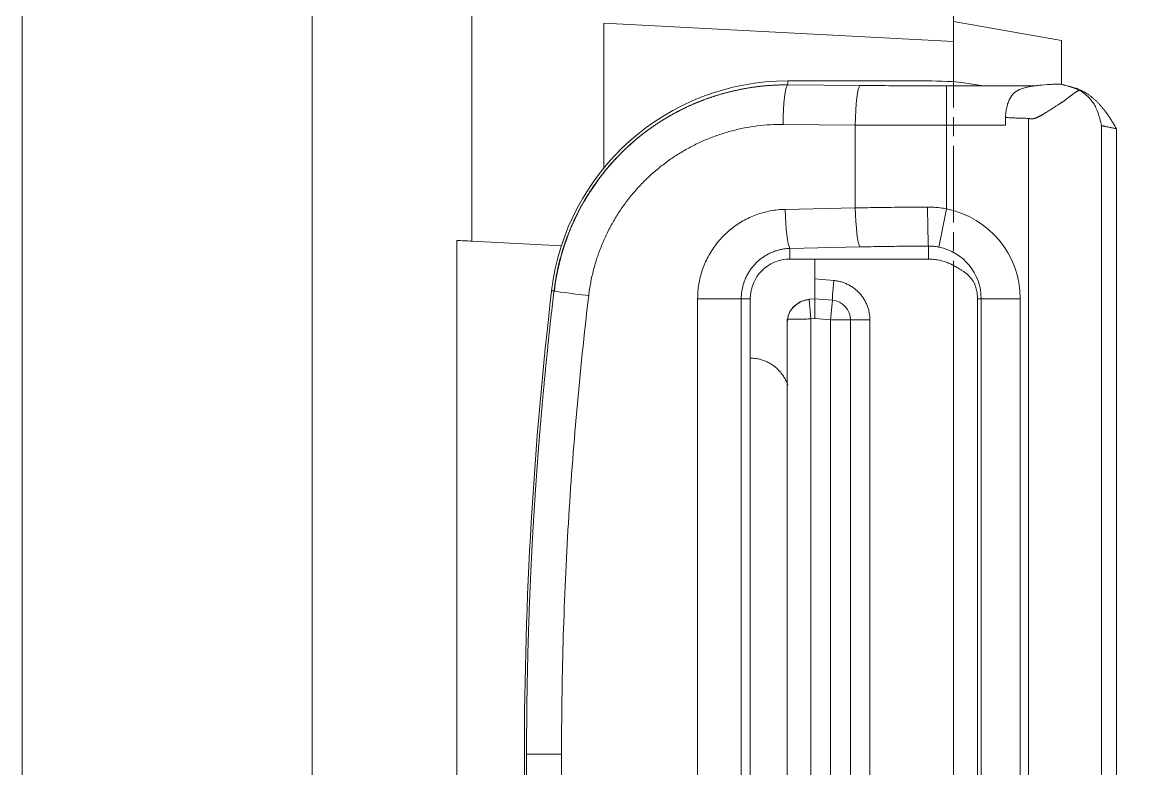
# Model space of a CAD drawing. Header units: inches. Extents: x 20229 to 21001, y -6726 to -5634.
# Drawn here: x 20758.99 to 20787.13, y -6554.35 to -6535.5 of the extents above; entities that cross this region are included whole.
import ezdxf

# ---------------------------------------------------------------- set-up
doc = ezdxf.new("R2010")
doc.units = ezdxf.units.IN
doc.header["$LTSCALE"] = 4.84
doc.header["$MEASUREMENT"] = 0
doc.linetypes.add('CENTER', pattern=[0.6, 0.375, -0.075, 0.075, -0.075])
doc.linetypes.add('CENTERX2', pattern=[20.32, 12.7, -2.54, 2.54, -2.54])
doc.layers.get('0').update_dxf_attribs({"linetype": 'CONTINUOUS', "lineweight": 13})
doc.layers.add('CENTER', color=1, linetype='CENTERX2', lineweight=15)

msp = doc.modelspace()

# ---------------------------------------------------------------- linework, layer by layer
at = {"color": 1, "linetype": 'CENTER'}
for p, q in [((20782.5, -6489.376), (20782.5, -6541.489)), ((20782.5, -6549.151), (20782.5, -6498.159))]:
    msp.add_line(p, q, dxfattribs=at)
at = {"ltscale": 0.5}
for p, q in [((20758.995, -6515.879), (20758.995, -6592.087)), ((20766.31, -6515.751), (20766.31, -6592.215)), ((20770.34, -6541.029), (20770.34, -6515.739)), ((20782.5, -6535.983), (20782.5, -6533.483)), ((20773.671, -6535.52), (20773.671, -6539.184)), ((20773.671, -6535.52), (20782.5, -6535.983)), ((20785.229, -6535.964), (20782.5, -6535.483)), ((20782.5, -6537.004), (20782.5, -6535.983)), ((20782.5, -6537.003), (20782.5, -6535.983)), ((20785.229, -6537.059), (20785.229, -6535.964)), ((20778.315, -6536.983), (20781.8, -6536.983)), ((20778.315, -6536.983), (20778.315, -6537.083)), ((20782.706, -6537.023), (20783.262, -6537.107)), ((20785.2, -6537.064), (20785.201, -6537.064)), ((20778.315, -6537.083), (20780.138, -6537.098)), ((20782.324, -6537.107), (20783.262, -6537.107)), ((20782.324, -6537.107), (20782.324, -6538.104)), ((20783.867, -6537.104), (20783.246, -6537.104)), ((20783.867, -6537.104), (20784.59, -6537.104)), ((20783.811, -6537.905), (20783.811, -6538.104)), ((20778.2, -6538.081), (20780.023, -6538.096)), ((20780.023, -6538.096), (20780.023, -6540.19)), ((20782.324, -6538.104), (20783.811, -6538.104)), ((20782.324, -6540.213), (20782.324, -6538.104)), ((20784.398, -6570.037), (20784.398, -6537.929)), ((20786.239, -6538.113), (20786.239, -6569.853)), ((20786.616, -6569.775), (20786.616, -6538.192)), ((20773.671, -6539.311), (20773.671, -6539.319)), ((20780.023, -6540.19), (20778.255, -6540.226)), ((20782.131, -6541.179), (20782.324, -6540.213)), ((20769.967, -6541.01), (20769.967, -6566.957)), ((20770.34, -6541.029), (20772.603, -6541.148)), ((20780.138, -6541.175), (20778.37, -6541.211)), ((20778.37, -6541.483), (20778.37, -6541.211)), ((20781.87, -6541.483), (20781.87, -6541.154)), ((20781.8, -6541.483), (20778.37, -6541.483)), ((20779, -6541.982), (20779, -6541.483)), ((20782.5, -6566.321), (20782.5, -6541.645)), ((20782.5, -6566.322), (20782.5, -6541.645)), ((20779, -6542.483), (20779, -6541.982)), ((20779.478, -6542.024), (20779, -6541.982)), ((20772.357, -6542.281), (20772.417, -6542.288)), ((20777.143, -6542.483), (20776.043, -6542.483)), ((20776.043, -6542.483), (20776.043, -6565.483)), ((20777.37, -6542.483), (20777.143, -6542.483)), ((20777.143, -6542.483), (20777.143, -6565.483)), ((20777.37, -6542.483), (20777.37, -6543.983)), ((20778.856, -6542.496), (20779, -6542.483)), ((20778.856, -6542.496), (20778.857, -6542.504)), ((20778.857, -6542.504), (20778.9, -6542.994)), ((20779, -6542.483), (20779.443, -6542.522)), ((20779.443, -6542.522), (20779.4, -6543.02)), ((20783.108, -6542.483), (20783.108, -6565.483)), ((20783.108, -6542.483), (20783.2, -6542.483)), ((20783.2, -6565.483), (20783.2, -6542.483)), ((20783.2, -6542.483), (20784.185, -6542.483)), ((20784.185, -6565.483), (20784.185, -6542.483)), ((20778.3, -6543.003), (20778.3, -6564.964)), ((20778.9, -6542.994), (20779, -6542.985)), ((20778.9, -6542.994), (20778.9, -6564.972)), ((20779, -6542.985), (20779.4, -6543.02)), ((20779.9, -6543.02), (20779.4, -6543.02)), ((20779.4, -6543.02), (20779.4, -6564.946)), ((20779.9, -6543.02), (20780.391, -6543.02)), ((20779.9, -6543.02), (20779.9, -6564.946)), ((20780.391, -6564.946), (20780.391, -6543.02)), ((20777.37, -6563.983), (20777.37, -6543.983))]:
    msp.add_line(p, q, dxfattribs=at)
for centre, radius, start, end in [((20778.315, -6542.983), 6, 90, 173.2799), ((20781.87, -6542.483), 2.315, 0, 78.6902), ((20781.87, -6542.483), 1.33, 0, 78.6902), ((20778.37, -6542.483), 1, 90, 180), ((20871.67, -6553.983), 100, 173.27987, 186.72013), ((20779.4, -6543.02), 0.5, 0, 85.0001)]:
    msp.add_arc(centre, radius, start, end, dxfattribs=at)
for centre, major_axis, ratio, start_param, end_param in [((20781.8, -6537.053), (1, 0), 0.069927, 0.436332, 1.570796), ((20778.315, -6538.081), (-0.008, -1), 0.115017, 3.211873, 4.71332), ((20780.138, -6538.096), (-0.008, -1), 0.115017, 3.211873, 4.71332), ((20778.37, -6540.226), (-0.02, 1), 0.114997, 1.568448, 2.965882), ((20780.138, -6540.19), (-0.02, 1), 0.114997, 1.568448, 2.965882), ((20781.87, -6540.169), (-0.004, 1), 0.023897, 1.570696, 2.967009), ((20781.8, -6541.307), (1, 0), 0.176327, 4.712389, 4.782131), ((20782.216, -6542.483), (0.916, 0), 0.925751, 0.623013, 1.00663), ((20779.487, -6542.024), (0.044, 0.498), 0.017386, 1.572317, 3.141593), ((20773.407, -6542.405), (0.993, -0.118), 0.013658, 3.211412, 4.597921)]:
    msp.add_ellipse(centre, major_axis=major_axis, ratio=ratio, start_param=start_param, end_param=end_param, dxfattribs=at)
for points, knots in [([(20785.2, -6537.064), (20785.155, -6537.064), (20785.11, -6537.065), (20785.02, -6537.067), (20784.975, -6537.069), (20784.84, -6537.076), (20784.753, -6537.084), (20784.648, -6537.095), (20784.627, -6537.098), (20784.586, -6537.103), (20784.565, -6537.106), (20784.505, -6537.114), (20784.446, -6537.124), (20784.39, -6537.134), (20784.354, -6537.141), (20784.336, -6537.145), (20784.3, -6537.153), (20784.283, -6537.158), (20784.248, -6537.168), (20784.232, -6537.173), (20784.15, -6537.203), (20784.092, -6537.234), (20783.992, -6537.32), (20783.952, -6537.372), (20783.911, -6537.451), (20783.904, -6537.468), (20783.89, -6537.502), (20783.883, -6537.519), (20783.865, -6537.573), (20783.854, -6537.611), (20783.841, -6537.671), (20783.837, -6537.691), (20783.83, -6537.733), (20783.827, -6537.754), (20783.818, -6537.818), (20783.814, -6537.861), (20783.811, -6537.905)], [0, 0, 0, 0, 0.0625, 0.0625, 0.125, 0.125, 0.25, 0.25, 0.28125, 0.28125, 0.3125, 0.3125, 0.375, 0.40625, 0.40625, 0.4375, 0.4375, 0.46875, 0.46875, 0.5, 0.5, 0.625, 0.625, 0.75, 0.75, 0.78125, 0.78125, 0.8125, 0.8125, 0.875, 0.875, 0.90625, 0.90625, 0.9375, 0.9375, 1, 1, 1, 1]), ([(20785.67, -6537.218), (20785.653, -6537.21), (20785.636, -6537.201), (20785.601, -6537.186), (20785.565, -6537.171), (20785.527, -6537.158), (20785.499, -6537.149), (20785.489, -6537.146), (20785.469, -6537.14), (20785.42, -6537.126), (20785.369, -6537.112), (20785.285, -6537.088), (20785.243, -6537.076), (20785.2, -6537.064)], [0, 0, 0, 0, 0.125, 0.125, 0.25, 0.375, 0.375, 0.4375, 0.4375, 0.5, 0.75, 0.75, 1, 1, 1, 1]), ([(20785.203, -6537.064), (20785.204, -6537.064), (20785.205, -6537.064), (20785.208, -6537.065), (20785.211, -6537.065), (20785.219, -6537.065), (20785.224, -6537.066), (20785.229, -6537.066)], [0, 0, 0, 0, 0.159333, 0.159333, 0.579666, 0.579666, 1, 1, 1, 1]), ([(20786.616, -6538.192), (20786.606, -6538.175), (20786.586, -6538.141), (20786.557, -6538.092), (20786.528, -6538.045), (20786.501, -6538), (20786.474, -6537.957), (20786.448, -6537.917), (20786.423, -6537.879), (20786.399, -6537.843), (20786.375, -6537.81), (20786.352, -6537.779), (20786.331, -6537.751), (20786.311, -6537.725), (20786.292, -6537.701), (20786.266, -6537.669), (20786.232, -6537.627), (20786.186, -6537.576), (20786.139, -6537.526), (20786.09, -6537.477), (20786.039, -6537.431), (20785.986, -6537.387), (20785.938, -6537.351), (20785.895, -6537.321), (20785.857, -6537.296), (20785.818, -6537.272), (20785.777, -6537.249), (20785.734, -6537.227), (20785.689, -6537.206), (20785.643, -6537.187), (20785.595, -6537.169), (20785.546, -6537.154), (20785.496, -6537.14), (20785.445, -6537.126), (20785.392, -6537.111), (20785.338, -6537.096), (20785.283, -6537.081), (20785.246, -6537.071), (20785.227, -6537.066)], [0, 0, 0, 0, 0.031853, 0.062535, 0.092032, 0.120326, 0.147394, 0.173208, 0.197738, 0.220954, 0.242822, 0.263309, 0.28238, 0.300004, 0.316147, 0.330782, 0.367276, 0.403991, 0.440892, 0.477932, 0.51505, 0.552172, 0.589216, 0.612687, 0.636814, 0.661574, 0.686935, 0.712864, 0.739319, 0.766255, 0.793621, 0.821364, 0.849478, 0.878227, 0.907657, 0.937764, 0.968546, 1, 1, 1, 1]), ([(20774.642, -6538.335), (20774.642, -6538.335), (20774.648, -6538.33), (20774.659, -6538.321), (20774.677, -6538.308), (20774.694, -6538.294), (20774.712, -6538.281), (20774.73, -6538.267), (20774.748, -6538.254), (20774.767, -6538.24), (20774.785, -6538.227), (20774.804, -6538.213), (20774.822, -6538.199), (20774.841, -6538.186), (20774.86, -6538.172), (20774.88, -6538.159), (20774.899, -6538.145), (20774.919, -6538.131), (20774.938, -6538.118), (20774.958, -6538.104), (20774.978, -6538.091), (20774.999, -6538.077), (20775.019, -6538.063), (20775.04, -6538.05), (20775.06, -6538.036), (20775.081, -6538.023), (20775.102, -6538.009), (20775.124, -6537.996), (20775.145, -6537.982), (20775.167, -6537.969), (20775.189, -6537.955), (20775.211, -6537.942), (20775.233, -6537.929), (20775.255, -6537.915), (20775.277, -6537.902), (20775.3, -6537.889), (20775.323, -6537.875), (20775.346, -6537.862), (20775.369, -6537.849), (20775.393, -6537.836), (20775.416, -6537.822), (20775.44, -6537.809), (20775.464, -6537.796), (20775.488, -6537.783), (20775.512, -6537.77), (20775.537, -6537.757), (20775.561, -6537.745), (20775.586, -6537.732), (20775.611, -6537.719), (20775.637, -6537.706), (20775.662, -6537.694), (20775.687, -6537.681), (20775.713, -6537.669), (20775.739, -6537.656), (20775.765, -6537.644), (20775.792, -6537.632), (20775.818, -6537.619), (20775.845, -6537.607), (20775.872, -6537.595), (20775.899, -6537.583), (20775.926, -6537.571), (20775.953, -6537.56), (20775.981, -6537.548), (20776.009, -6537.536), (20776.037, -6537.525), (20776.065, -6537.513), (20776.093, -6537.502), (20776.122, -6537.491), (20776.15, -6537.479), (20776.179, -6537.468), (20776.208, -6537.457), (20776.238, -6537.446), (20776.267, -6537.436), (20776.297, -6537.425), (20776.326, -6537.415), (20776.356, -6537.404), (20776.387, -6537.394), (20776.417, -6537.384), (20776.448, -6537.374), (20776.478, -6537.364), (20776.509, -6537.354), (20776.54, -6537.344), (20776.572, -6537.335), (20776.603, -6537.325), (20776.635, -6537.316), (20776.666, -6537.307), (20776.699, -6537.298), (20776.731, -6537.289), (20776.763, -6537.28), (20776.796, -6537.272), (20776.828, -6537.264), (20776.861, -6537.255), (20776.894, -6537.247), (20776.928, -6537.239), (20776.961, -6537.232), (20776.995, -6537.224), (20777.029, -6537.217), (20777.062, -6537.209), (20777.097, -6537.202), (20777.131, -6537.195), (20777.165, -6537.189), (20777.2, -6537.182), (20777.235, -6537.176), (20777.27, -6537.17), (20777.305, -6537.164), (20777.341, -6537.158), (20777.376, -6537.152), (20777.412, -6537.147), (20777.448, -6537.142), (20777.484, -6537.137), (20777.52, -6537.132), (20777.556, -6537.127), (20777.593, -6537.123), (20777.629, -6537.119), (20777.666, -6537.115), (20777.703, -6537.111), (20777.74, -6537.107), (20777.778, -6537.104), (20777.815, -6537.101), (20777.853, -6537.098), (20777.89, -6537.096), (20777.928, -6537.093), (20777.966, -6537.091), (20778.005, -6537.089), (20778.043, -6537.088), (20778.082, -6537.086), (20778.12, -6537.085), (20778.159, -6537.084), (20778.198, -6537.084), (20778.237, -6537.083), (20778.276, -6537.083), (20778.302, -6537.083), (20778.315, -6537.083)], [0, 0, 0, 0, 0.00011, 0.005649, 0.011222, 0.01683, 0.022473, 0.02815, 0.033862, 0.039609, 0.04539, 0.051206, 0.057057, 0.062943, 0.068863, 0.074818, 0.080807, 0.086831, 0.09289, 0.098983, 0.105111, 0.111274, 0.117472, 0.123704, 0.12997, 0.136272, 0.142608, 0.148978, 0.155383, 0.161823, 0.168298, 0.174807, 0.18135, 0.187929, 0.194542, 0.201189, 0.207872, 0.214588, 0.22134, 0.228126, 0.234946, 0.241801, 0.248691, 0.255616, 0.262575, 0.269568, 0.276596, 0.283659, 0.290756, 0.297888, 0.305054, 0.312255, 0.319491, 0.326761, 0.334066, 0.341405, 0.348779, 0.356187, 0.36363, 0.371107, 0.378619, 0.386166, 0.393746, 0.401362, 0.409012, 0.416697, 0.424416, 0.432169, 0.439957, 0.44778, 0.455637, 0.463528, 0.471454, 0.479415, 0.48741, 0.49544, 0.503504, 0.511602, 0.519735, 0.527902, 0.536104, 0.544341, 0.552611, 0.560917, 0.569256, 0.57763, 0.586039, 0.594482, 0.602959, 0.611471, 0.620017, 0.628598, 0.637213, 0.645863, 0.654547, 0.663265, 0.672018, 0.680805, 0.689626, 0.698482, 0.707372, 0.716297, 0.725256, 0.73425, 0.743277, 0.752339, 0.761436, 0.770567, 0.779732, 0.788931, 0.798165, 0.807433, 0.816736, 0.826073, 0.835444, 0.844849, 0.854289, 0.863763, 0.873272, 0.882814, 0.892391, 0.902003, 0.911648, 0.921328, 0.931042, 0.94079, 0.950573, 0.96039, 0.970241, 0.980126, 0.990046, 1, 1, 1, 1]), ([(20784.398, -6537.93), (20784.4, -6537.931), (20784.406, -6537.932), (20784.414, -6537.934), (20784.422, -6537.936), (20784.43, -6537.937), (20784.438, -6537.939), (20784.446, -6537.94), (20784.454, -6537.94), (20784.462, -6537.941), (20784.47, -6537.941), (20784.478, -6537.941), (20784.487, -6537.94), (20784.495, -6537.94), (20784.503, -6537.939), (20784.512, -6537.938), (20784.52, -6537.936), (20784.529, -6537.934), (20784.537, -6537.932), (20784.546, -6537.93), (20784.554, -6537.928), (20784.563, -6537.925), (20784.572, -6537.922), (20784.581, -6537.918), (20784.592, -6537.914), (20784.605, -6537.908), (20784.621, -6537.901), (20784.637, -6537.893), (20784.653, -6537.885), (20784.67, -6537.877), (20784.686, -6537.868), (20784.703, -6537.86), (20784.719, -6537.85), (20784.736, -6537.841), (20784.753, -6537.831), (20784.781, -6537.815), (20784.818, -6537.792), (20784.866, -6537.763), (20784.912, -6537.734), (20784.958, -6537.704), (20785.004, -6537.675), (20785.05, -6537.645), (20785.09, -6537.619), (20785.125, -6537.597), (20785.153, -6537.579), (20785.18, -6537.562), (20785.205, -6537.546), (20785.228, -6537.531), (20785.254, -6537.513), (20785.284, -6537.492), (20785.32, -6537.466), (20785.356, -6537.438), (20785.387, -6537.414), (20785.414, -6537.393), (20785.436, -6537.376), (20785.458, -6537.359), (20785.481, -6537.342), (20785.504, -6537.326), (20785.527, -6537.309), (20785.55, -6537.293), (20785.574, -6537.277), (20785.597, -6537.262), (20785.621, -6537.246), (20785.646, -6537.232), (20785.662, -6537.223), (20785.67, -6537.218)], [0, 0, 0, 0, 0.005293, 0.010542, 0.015757, 0.020945, 0.026117, 0.031279, 0.036441, 0.041611, 0.046797, 0.052007, 0.057248, 0.062528, 0.067854, 0.073233, 0.078672, 0.084176, 0.089753, 0.095407, 0.101145, 0.106972, 0.112892, 0.118913, 0.125037, 0.136005, 0.147129, 0.158417, 0.169877, 0.181518, 0.193349, 0.205379, 0.217618, 0.230077, 0.242766, 0.255699, 0.291709, 0.32755, 0.363305, 0.399051, 0.434852, 0.470764, 0.506829, 0.530305, 0.552734, 0.574039, 0.594142, 0.612929, 0.630193, 0.658908, 0.688856, 0.720135, 0.752816, 0.772074, 0.791589, 0.811362, 0.83139, 0.851671, 0.872197, 0.892962, 0.913958, 0.935172, 0.956594, 0.978208, 1, 1, 1, 1]), ([(20785.67, -6537.218), (20785.71, -6537.239), (20785.748, -6537.263), (20785.82, -6537.314), (20785.853, -6537.342), (20785.916, -6537.401), (20785.946, -6537.433), (20785.987, -6537.484), (20786.001, -6537.501), (20786.026, -6537.537), (20786.038, -6537.555), (20786.073, -6537.612), (20786.094, -6537.651), (20786.121, -6537.715), (20786.13, -6537.736), (20786.146, -6537.782), (20786.154, -6537.805), (20786.169, -6537.851), (20786.176, -6537.874), (20786.19, -6537.921), (20786.203, -6537.969), (20786.216, -6538.017), (20786.225, -6538.053), (20786.228, -6538.065), (20786.234, -6538.089), (20786.237, -6538.101), (20786.239, -6538.113)], [0, 0, 0, 0, 0.125, 0.125, 0.25, 0.25, 0.375, 0.375, 0.4375, 0.4375, 0.5, 0.5, 0.625, 0.625, 0.6875, 0.6875, 0.75, 0.75, 0.8125, 0.8125, 0.875, 0.9375, 0.9375, 0.96875, 0.96875, 1, 1, 1, 1]), ([(20783.811, -6537.905), (20783.826, -6537.906), (20783.858, -6537.909), (20783.905, -6537.911), (20783.953, -6537.914), (20784.001, -6537.917), (20784.049, -6537.919), (20784.098, -6537.921), (20784.147, -6537.923), (20784.196, -6537.925), (20784.247, -6537.926), (20784.297, -6537.927), (20784.348, -6537.928), (20784.381, -6537.929), (20784.398, -6537.929)], [0, 0, 0, 0, 0.080017, 0.160577, 0.241713, 0.323458, 0.405844, 0.488903, 0.572665, 0.657159, 0.742416, 0.828463, 0.91533, 1, 1, 1, 1]), ([(20786.239, -6538.113), (20786.242, -6538.113), (20786.25, -6538.115), (20786.267, -6538.118), (20786.29, -6538.123), (20786.317, -6538.129), (20786.347, -6538.135), (20786.379, -6538.142), (20786.414, -6538.149), (20786.451, -6538.157), (20786.491, -6538.165), (20786.531, -6538.174), (20786.573, -6538.183), (20786.602, -6538.189), (20786.616, -6538.192)], [0, 0, 0, 0, 0.036466, 0.12406, 0.211654, 0.299248, 0.386842, 0.474436, 0.56203, 0.649624, 0.737218, 0.824812, 0.912406, 1, 1, 1, 1]), ([(20772.417, -6542.288), (20772.42, -6542.265), (20772.425, -6542.219), (20772.435, -6542.15), (20772.445, -6542.081), (20772.456, -6542.012), (20772.468, -6541.943), (20772.481, -6541.874), (20772.494, -6541.805), (20772.509, -6541.736), (20772.524, -6541.667), (20772.541, -6541.597), (20772.558, -6541.528), (20772.576, -6541.459), (20772.595, -6541.391), (20772.614, -6541.322), (20772.635, -6541.253), (20772.656, -6541.184), (20772.679, -6541.116), (20772.702, -6541.047), (20772.726, -6540.979), (20772.751, -6540.911), (20772.777, -6540.843), (20772.804, -6540.775), (20772.832, -6540.707), (20772.861, -6540.64), (20772.89, -6540.572), (20772.921, -6540.505), (20772.952, -6540.439), (20772.985, -6540.372), (20773.018, -6540.306), (20773.052, -6540.24), (20773.087, -6540.174), (20773.123, -6540.109), (20773.16, -6540.044), (20773.198, -6539.979), (20773.236, -6539.914), (20773.276, -6539.85), (20773.316, -6539.787), (20773.358, -6539.723), (20773.4, -6539.66), (20773.443, -6539.598), (20773.487, -6539.536), (20773.532, -6539.474), (20773.578, -6539.413), (20773.625, -6539.352), (20773.673, -6539.292), (20773.721, -6539.232), (20773.771, -6539.173), (20773.821, -6539.114), (20773.872, -6539.056), (20773.924, -6538.999), (20773.977, -6538.942), (20774.031, -6538.885), (20774.086, -6538.829), (20774.141, -6538.774), (20774.197, -6538.719), (20774.255, -6538.665), (20774.313, -6538.612), (20774.357, -6538.573), (20774.386, -6538.547), (20774.401, -6538.534), (20774.416, -6538.521), (20774.431, -6538.508), (20774.447, -6538.494), (20774.462, -6538.481), (20774.478, -6538.468), (20774.493, -6538.455), (20774.509, -6538.442), (20774.525, -6538.428), (20774.542, -6538.415), (20774.558, -6538.402), (20774.574, -6538.388), (20774.591, -6538.375), (20774.608, -6538.362), (20774.625, -6538.348), (20774.636, -6538.34), (20774.642, -6538.335)], [0, 0, 0, 0, 0.014896, 0.029828, 0.044798, 0.059803, 0.074845, 0.089924, 0.105039, 0.120191, 0.135379, 0.150604, 0.165866, 0.181164, 0.196499, 0.21187, 0.227278, 0.242722, 0.258203, 0.273721, 0.289275, 0.304866, 0.320493, 0.336157, 0.351857, 0.367595, 0.383368, 0.399179, 0.415026, 0.430909, 0.446829, 0.462786, 0.478779, 0.494809, 0.510876, 0.526979, 0.543118, 0.559295, 0.575507, 0.591757, 0.608043, 0.624365, 0.640724, 0.65712, 0.673552, 0.690021, 0.706526, 0.723068, 0.739646, 0.756261, 0.772913, 0.7896, 0.806325, 0.823086, 0.839883, 0.856717, 0.873588, 0.890495, 0.907438, 0.924418, 0.928633, 0.932878, 0.937152, 0.941455, 0.945789, 0.950151, 0.954544, 0.958966, 0.963417, 0.967898, 0.972409, 0.976949, 0.981519, 0.986118, 0.990747, 0.995406, 1, 1, 1, 1]), ([(20774.642, -6538.336), (20774.522, -6538.43), (20774.255, -6538.657), (20773.842, -6539.079), (20773.398, -6539.644), (20773.026, -6540.273), (20772.74, -6540.929), (20772.538, -6541.582), (20772.454, -6542.045), (20772.425, -6542.29)], [0, 0, 0, 0, 0.098037, 0.226288, 0.380578, 0.560907, 0.695672, 0.842035, 1, 1, 1, 1]), ([(20781.87, -6541.483), (20781.893, -6541.482), (20781.916, -6541.483), (20781.962, -6541.485), (20781.985, -6541.487), (20782.053, -6541.493), (20782.097, -6541.5), (20782.16, -6541.514), (20782.181, -6541.519), (20782.222, -6541.53), (20782.243, -6541.536), (20782.302, -6541.554), (20782.34, -6541.568), (20782.411, -6541.598), (20782.444, -6541.614), (20782.492, -6541.638), (20782.507, -6541.647), (20782.537, -6541.663), (20782.552, -6541.672), (20782.593, -6541.696), (20782.619, -6541.712), (20782.666, -6541.741), (20782.687, -6541.755), (20782.706, -6541.766)], [0, 0, 0, 0, 0.0625, 0.0625, 0.125, 0.125, 0.25, 0.25, 0.3125, 0.3125, 0.375, 0.375, 0.5, 0.5, 0.625, 0.625, 0.6875, 0.6875, 0.75, 0.75, 0.875, 0.875, 1, 1, 1, 1]), ([(20782.96, -6541.988), (20782.965, -6541.994), (20782.97, -6542), (20782.979, -6542.014), (20782.984, -6542.021), (20782.998, -6542.044), (20783.007, -6542.06), (20783.021, -6542.086), (20783.025, -6542.096), (20783.034, -6542.115), (20783.038, -6542.124), (20783.05, -6542.155), (20783.058, -6542.176), (20783.072, -6542.219), (20783.078, -6542.242), (20783.089, -6542.288), (20783.093, -6542.312), (20783.104, -6542.384), (20783.108, -6542.433), (20783.108, -6542.483)], [0, 0, 0, 0, 0.0625, 0.0625, 0.125, 0.125, 0.25, 0.25, 0.3125, 0.3125, 0.375, 0.375, 0.5, 0.5, 0.625, 0.625, 0.75, 0.75, 1, 1, 1, 1]), ([(20771.725, -6553.983), (20771.725, -6553.931), (20771.725, -6553.827), (20771.725, -6553.671), (20771.726, -6553.514), (20771.726, -6553.358), (20771.728, -6553.202), (20771.729, -6553.045), (20771.731, -6552.889), (20771.732, -6552.733), (20771.734, -6552.576), (20771.737, -6552.42), (20771.739, -6552.264), (20771.742, -6552.108), (20771.745, -6551.951), (20771.749, -6551.795), (20771.752, -6551.639), (20771.756, -6551.483), (20771.76, -6551.326), (20771.764, -6551.17), (20771.769, -6551.014), (20771.774, -6550.858), (20771.779, -6550.701), (20771.784, -6550.545), (20771.79, -6550.389), (20771.795, -6550.233), (20771.801, -6550.077), (20771.808, -6549.92), (20771.814, -6549.764), (20771.821, -6549.608), (20771.828, -6549.452), (20771.835, -6549.296), (20771.843, -6549.14), (20771.851, -6548.984), (20771.859, -6548.828), (20771.867, -6548.671), (20771.875, -6548.515), (20771.884, -6548.359), (20771.893, -6548.203), (20771.902, -6548.047), (20771.912, -6547.891), (20771.922, -6547.735), (20771.932, -6547.579), (20771.942, -6547.423), (20771.952, -6547.267), (20771.963, -6547.111), (20771.974, -6546.956), (20771.985, -6546.8), (20771.997, -6546.644), (20772.008, -6546.488), (20772.02, -6546.332), (20772.032, -6546.176), (20772.045, -6546.02), (20772.057, -6545.865), (20772.07, -6545.709), (20772.084, -6545.553), (20772.097, -6545.397), (20772.111, -6545.242), (20772.124, -6545.086), (20772.139, -6544.93), (20772.153, -6544.775), (20772.168, -6544.619), (20772.183, -6544.464), (20772.198, -6544.308), (20772.213, -6544.152), (20772.229, -6543.997), (20772.245, -6543.841), (20772.261, -6543.686), (20772.277, -6543.531), (20772.294, -6543.375), (20772.31, -6543.22), (20772.328, -6543.064), (20772.345, -6542.909), (20772.362, -6542.754), (20772.38, -6542.599), (20772.398, -6542.443), (20772.411, -6542.34), (20772.417, -6542.288)], [0, 0, 0, 0, 0.013333, 0.026666, 0.04, 0.053333, 0.066666, 0.079999, 0.093332, 0.106665, 0.119999, 0.133332, 0.146665, 0.159998, 0.173331, 0.186664, 0.199998, 0.213331, 0.226664, 0.239997, 0.25333, 0.266664, 0.279997, 0.29333, 0.306663, 0.319997, 0.33333, 0.346663, 0.359996, 0.373329, 0.386663, 0.399996, 0.413329, 0.426662, 0.439996, 0.453329, 0.466662, 0.479996, 0.493329, 0.506662, 0.519995, 0.533329, 0.546662, 0.559995, 0.573329, 0.586662, 0.599995, 0.613329, 0.626662, 0.639995, 0.653329, 0.666662, 0.679996, 0.693329, 0.706662, 0.719996, 0.733329, 0.746663, 0.759996, 0.77333, 0.786663, 0.799997, 0.81333, 0.826663, 0.839997, 0.853331, 0.866664, 0.879998, 0.893331, 0.906665, 0.919998, 0.933332, 0.946665, 0.959999, 0.973333, 0.986666, 1, 1, 1, 1]), ([(20772.607, -6553.983), (20772.607, -6553.939), (20772.608, -6552.947), (20772.638, -6550.999), (20772.767, -6548.146), (20772.976, -6545.321), (20773.176, -6543.382), (20773.292, -6542.405)], [0, 0, 0, 0, 0.011439, 0.258579, 0.505719, 0.75286, 1, 1, 1, 1]), ([(20778.857, -6542.504), (20778.823, -6542.507), (20778.735, -6542.523), (20778.615, -6542.573), (20778.496, -6542.656), (20778.399, -6542.759), (20778.328, -6542.895), (20778.313, -6542.996), (20778.314, -6543.049)], [0, 0, 0, 0, 0.119255, 0.316197, 0.455755, 0.621463, 0.806681, 1, 1, 1, 1]), ([(20778.841, -6542.505), (20778.808, -6542.508), (20778.723, -6542.524), (20778.606, -6542.573), (20778.49, -6542.655), (20778.396, -6542.756), (20778.333, -6542.878), (20778.316, -6542.964), (20778.313, -6543.002)], [0, 0, 0, 0, 0.122469, 0.329239, 0.476592, 0.652002, 0.848597, 1, 1, 1, 1]), ([(20779, -6542.985), (20779, -6542.965), (20779, -6542.924), (20779, -6542.864), (20779, -6542.806), (20779, -6542.751), (20779, -6542.699), (20779, -6542.651), (20779, -6542.608), (20779, -6542.571), (20779, -6542.539), (20779, -6542.514), (20779, -6542.496), (20779, -6542.486), (20779, -6542.483), (20779, -6542.483)], [0, 0, 0, 0, 0.076961, 0.153922, 0.230882, 0.307843, 0.384804, 0.461765, 0.538726, 0.615687, 0.692647, 0.769608, 0.846569, 0.92353, 1, 1, 1, 1]), ([(20778.315, -6543.002), (20778.315, -6543.002), (20778.321, -6543.002), (20778.334, -6543.002), (20778.36, -6543.002), (20778.392, -6543.001), (20778.431, -6543.001), (20778.476, -6543), (20778.526, -6542.999), (20778.581, -6542.998), (20778.64, -6542.998), (20778.702, -6542.997), (20778.766, -6542.996), (20778.832, -6542.995), (20778.877, -6542.994), (20778.9, -6542.994)], [0, 0, 0, 0, 0.00189, 0.085066, 0.168241, 0.251417, 0.334593, 0.417769, 0.500945, 0.584121, 0.667297, 0.750472, 0.833648, 0.916824, 1, 1, 1, 1]), ([(20778.317, -6544.664), (20778.307, -6544.634), (20778.283, -6544.572), (20778.237, -6544.482), (20778.18, -6544.394), (20778.114, -6544.313), (20778.04, -6544.239), (20777.959, -6544.173), (20777.871, -6544.115), (20777.777, -6544.068), (20777.679, -6544.03), (20777.578, -6544.003), (20777.474, -6543.987), (20777.405, -6543.983), (20777.37, -6543.983)], [0, 0, 0, 0, 0.075824, 0.15984, 0.243856, 0.327872, 0.411888, 0.495904, 0.57992, 0.663936, 0.747952, 0.831968, 0.915984, 1, 1, 1, 1]), ([(20772.417, -6565.678), (20772.411, -6565.626), (20772.398, -6565.523), (20772.38, -6565.368), (20772.362, -6565.212), (20772.345, -6565.057), (20772.328, -6564.902), (20772.31, -6564.746), (20772.294, -6564.591), (20772.277, -6564.436), (20772.261, -6564.28), (20772.245, -6564.125), (20772.229, -6563.969), (20772.213, -6563.814), (20772.198, -6563.658), (20772.183, -6563.503), (20772.168, -6563.347), (20772.153, -6563.191), (20772.139, -6563.036), (20772.124, -6562.88), (20772.111, -6562.725), (20772.097, -6562.569), (20772.084, -6562.413), (20772.07, -6562.257), (20772.057, -6562.102), (20772.045, -6561.946), (20772.032, -6561.79), (20772.02, -6561.634), (20772.008, -6561.478), (20771.997, -6561.322), (20771.985, -6561.167), (20771.974, -6561.011), (20771.963, -6560.855), (20771.952, -6560.699), (20771.942, -6560.543), (20771.932, -6560.387), (20771.922, -6560.231), (20771.912, -6560.075), (20771.902, -6559.919), (20771.893, -6559.763), (20771.884, -6559.607), (20771.875, -6559.451), (20771.867, -6559.295), (20771.859, -6559.139), (20771.851, -6558.983), (20771.843, -6558.826), (20771.835, -6558.67), (20771.828, -6558.514), (20771.821, -6558.358), (20771.814, -6558.202), (20771.808, -6558.046), (20771.801, -6557.89), (20771.795, -6557.733), (20771.79, -6557.577), (20771.784, -6557.421), (20771.779, -6557.265), (20771.774, -6557.109), (20771.769, -6556.952), (20771.764, -6556.796), (20771.76, -6556.64), (20771.756, -6556.484), (20771.752, -6556.327), (20771.749, -6556.171), (20771.745, -6556.015), (20771.742, -6555.859), (20771.739, -6555.702), (20771.737, -6555.546), (20771.734, -6555.39), (20771.732, -6555.233), (20771.731, -6555.077), (20771.729, -6554.921), (20771.728, -6554.765), (20771.726, -6554.608), (20771.726, -6554.452), (20771.725, -6554.296), (20771.725, -6554.139), (20771.725, -6554.035), (20771.725, -6553.983)], [0, 0, 0, 0, 0.013334, 0.026667, 0.040001, 0.053335, 0.066668, 0.080002, 0.093335, 0.106669, 0.120002, 0.133336, 0.146669, 0.160003, 0.173337, 0.18667, 0.200003, 0.213337, 0.22667, 0.240004, 0.253337, 0.266671, 0.280004, 0.293338, 0.306671, 0.320004, 0.333338, 0.346671, 0.360005, 0.373338, 0.386671, 0.400005, 0.413338, 0.426671, 0.440005, 0.453338, 0.466671, 0.480005, 0.493338, 0.506671, 0.520004, 0.533338, 0.546671, 0.560004, 0.573338, 0.586671, 0.600004, 0.613337, 0.626671, 0.640004, 0.653337, 0.66667, 0.680003, 0.693337, 0.70667, 0.720003, 0.733336, 0.74667, 0.760003, 0.773336, 0.786669, 0.800002, 0.813336, 0.826669, 0.840002, 0.853335, 0.866668, 0.880001, 0.893335, 0.906668, 0.920001, 0.933334, 0.946667, 0.96, 0.973334, 0.986667, 1, 1, 1, 1]), ([(20773.292, -6565.561), (20773.176, -6564.584), (20772.976, -6562.645), (20772.767, -6559.82), (20772.638, -6556.967), (20772.608, -6555.019), (20772.607, -6554.027), (20772.607, -6553.983)], [0, 0, 0, 0, 0.24714, 0.494281, 0.741421, 0.988561, 1, 1, 1, 1])]:
    msp.add_open_spline(points, degree=3, knots=knots, dxfattribs=at)
for points in [[(20780.138, -6537.098), (20780.38, -6537.1), (20780.865, -6537.103), (20781.594, -6537.106), (20782.08, -6537.107), (20782.324, -6537.107)], [(20773.292, -6542.405), (20773.305, -6542.295), (20773.339, -6542.078), (20773.41, -6541.756), (20773.503, -6541.442), (20773.615, -6541.139), (20773.746, -6540.842), (20773.898, -6540.555), (20774.067, -6540.279), (20774.255, -6540.014), (20774.46, -6539.762), (20774.681, -6539.524), (20774.918, -6539.302), (20775.169, -6539.095), (20775.433, -6538.905), (20775.709, -6538.734), (20775.996, -6538.58), (20776.293, -6538.447), (20776.597, -6538.333), (20776.909, -6538.239), (20777.226, -6538.167), (20777.548, -6538.115), (20777.872, -6538.086), (20778.09, -6538.08), (20778.2, -6538.081)], [(20780.023, -6538.096), (20780.278, -6538.098), (20780.788, -6538.101), (20781.555, -6538.104), (20782.067, -6538.104), (20782.324, -6538.104)], [(20778.255, -6540.226), (20778.191, -6540.228), (20778.064, -6540.236), (20777.876, -6540.263), (20777.695, -6540.306), (20777.52, -6540.362), (20777.349, -6540.433), (20777.186, -6540.517), (20777.03, -6540.614), (20776.882, -6540.724), (20776.744, -6540.845), (20776.616, -6540.976), (20776.5, -6541.118), (20776.395, -6541.268), (20776.303, -6541.427), (20776.224, -6541.592), (20776.158, -6541.762), (20776.107, -6541.938), (20776.07, -6542.118), (20776.048, -6542.298), (20776.043, -6542.421), (20776.043, -6542.483)], [(20781.846, -6540.169), (20781.643, -6540.17), (20781.237, -6540.172), (20780.629, -6540.179), (20780.225, -6540.186), (20780.023, -6540.19)], [(20782.324, -6540.213), (20782.271, -6540.203), (20782.165, -6540.186), (20782.006, -6540.172), (20781.899, -6540.169), (20781.846, -6540.169)], [(20769.967, -6541.01), (20770.089, -6541.016), (20770.213, -6541.023), (20770.34, -6541.029)], [(20778.37, -6541.211), (20778.334, -6541.212), (20778.263, -6541.218), (20778.157, -6541.235), (20778.055, -6541.261), (20777.958, -6541.294), (20777.863, -6541.335), (20777.772, -6541.383), (20777.685, -6541.439), (20777.604, -6541.501), (20777.527, -6541.57), (20777.457, -6541.644), (20777.393, -6541.723), (20777.335, -6541.808), (20777.285, -6541.896), (20777.242, -6541.988), (20777.206, -6542.083), (20777.178, -6542.181), (20777.158, -6542.28), (20777.146, -6542.38), (20777.143, -6542.449), (20777.143, -6542.483)], [(20781.87, -6541.154), (20781.677, -6541.155), (20781.291, -6541.157), (20780.714, -6541.164), (20780.33, -6541.171), (20780.138, -6541.175)], [(20782.131, -6541.179), (20782.102, -6541.173), (20782.044, -6541.163), (20781.957, -6541.155), (20781.899, -6541.153), (20781.87, -6541.154)], [(20780.391, -6543.02), (20780.391, -6542.986), (20780.388, -6542.919), (20780.372, -6542.82), (20780.348, -6542.724), (20780.314, -6542.631), (20780.271, -6542.542), (20780.22, -6542.458), (20780.161, -6542.379), (20780.094, -6542.306), (20780.02, -6542.241), (20779.941, -6542.183), (20779.856, -6542.133), (20779.766, -6542.091), (20779.672, -6542.059), (20779.577, -6542.036), (20779.511, -6542.027), (20779.478, -6542.024)], [(20778.858, -6542.507), (20778.847, -6542.507), (20778.835, -6542.507), (20778.822, -6542.507)]]:
    msp.add_open_spline(points, degree=3, dxfattribs=at)
msp.add_rational_spline([(20772.607, -6553.983), (20772.107, -6553.983), (20771.759, -6553.983), (20771.724, -6553.983)], [1.13046896389, 0.956508864581, 0.956510345384, 1.13047340629], degree=3, dxfattribs=at)
at = {"layer": 'CENTER'}
msp.add_spline([(20782.5, -6605.315), (20790.567, -6639.592), (20814.354, -6656.936), (20851.153, -6643.292), (20864.9, -6589.541), (20864.9, -6556.834), (20871.714, -6517.547)], degree=3, dxfattribs=at)

doc.saveas('drawing.dxf')
